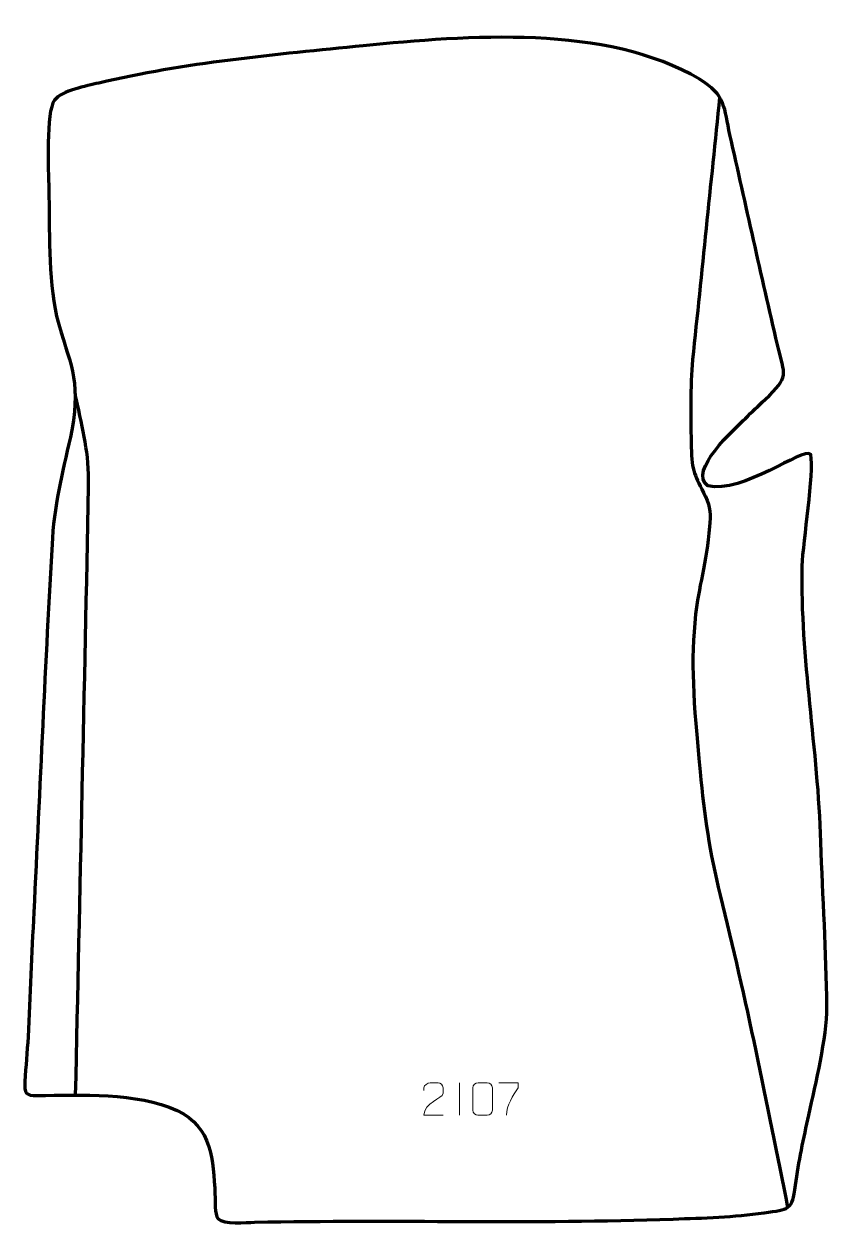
# Model space of a CAD drawing. Header units: millimetres. Extents: x -570 to 50, y 112 to 1040.
import ezdxf

# ---------------------------------------------------------------- set-up
doc = ezdxf.new("R2010")
doc.units = ezdxf.units.MM
doc.header["$MEASUREMENT"] = 0
doc.layers.add('layer 2', color=7, linetype='Continuous')
doc.layers.add('layer 3', color=7, linetype='Continuous')

msp = doc.modelspace()

# ---------------------------------------------------------------- linework, layer by layer
at = {"layer": 'layer 2', "color": 140, "lineweight": 158}
for points, knots in [([(-32.5461, 983.4687), (-39.4948, 915.8112), (-46.4433, 848.1536), (-53.3921, 780.4961), (-53.3921, 780.4961), (-55.4137, 760.8137), (-54.8313, 732.8705), (-54.4372, 712.9713), (-54.4372, 712.9713), (-54.0205, 693.8036), (-51.6445, 691.3183), (-43.5623, 674.8618), (-43.5623, 674.8618), (-39.4538, 666.4963), (-39.5287, 660.6753), (-40.293, 651.4824), (-40.293, 651.4824), (-42.5764, 624.0206), (-49.1422, 602.8334), (-51.1322, 583.8838), (-51.1322, 583.8838), (-55.0129, 546.9295), (-52.9052, 517.7663), (-47.6045, 462.1405), (-47.6045, 462.1405), (-44.3393, 427.8757), (-40.4488, 400.1828), (-32.0792, 366.6511), (-32.0792, 366.6511), (-12.2681, 286.6851), (4.0763, 206.0501), (20.069, 125.2548)], [0, 0, 0, 0, 0.11111111, 0.11111111, 0.11111111, 0.11111111, 0.22222222, 0.22222222, 0.22222222, 0.22222222, 0.33333333, 0.33333333, 0.33333333, 0.33333333, 0.44444444, 0.44444444, 0.44444444, 0.44444444, 0.55555556, 0.55555556, 0.55555556, 0.55555556, 0.66666667, 0.66666667, 0.66666667, 0.66666667, 0.77777778, 0.77777778, 0.77777778, 0.77777778, 1, 1, 1, 1]), ([(-530.3256, 212.1802), (-526.9939, 368.9905), (-523.3615, 525.7942), (-520.3335, 682.6108), (-520.3335, 682.6108), (-519.8273, 708.886), (-524.6929, 725.5311), (-529.8666, 750.6031), (-529.8666, 750.6031), (-530.1616, 752.0454), (-530.457, 753.4876), (-530.7524, 754.9298)], [0, 0, 0, 0, 0.25, 0.25, 0.25, 0.25, 0.5, 0.5, 0.5, 0.5, 1, 1, 1, 1])]:
    msp.add_open_spline(points, degree=3, knots=knots, dxfattribs=at)
at = {"layer": 'layer 2', "color": 250, "lineweight": 9}
for points, knots in [([(-246.3283, 196.6227), (-251.2427, 196.623), (-256.1571, 196.623), (-261.0712, 196.6227), (-261.0712, 196.6227), (-261.0712, 206.555), (-246.4202, 209.1962), (-246.3283, 213.5065), (-246.3283, 213.5065), (-246.3286, 214.9306), (-246.3286, 216.3543), (-246.3283, 217.7776), (-246.3283, 217.7776), (-246.3452, 219.8547), (-248.468, 221.5795), (-250.139, 221.5968), (-250.139, 221.5968), (-252.2122, 221.5964), (-254.2851, 221.5964), (-256.3575, 221.5968), (-256.3575, 221.5968), (-258.1796, 221.6133), (-261.0043, 219.8212), (-261.0712, 217.7276), (-261.0712, 217.7276), (-261.0712, 217.7276), (-261.0712, 215.6728), (-261.0712, 215.6728)], [0, 0, 0, 0, 0.125, 0.125, 0.125, 0.125, 0.25, 0.25, 0.25, 0.25, 0.375, 0.375, 0.375, 0.375, 0.5, 0.5, 0.5, 0.5, 0.625, 0.625, 0.625, 0.625, 0.75, 0.75, 0.75, 0.75, 1, 1, 1, 1]), ([(-219.2804, 221.6091), (-216.9143, 221.6091), (-214.5478, 221.6091), (-212.1813, 221.6091), (-212.1813, 221.6091), (-210.2008, 221.6447), (-208.1748, 220.1504), (-208.1477, 217.7083), (-208.1477, 217.7083), (-208.1481, 211.9509), (-208.1481, 206.1931), (-208.1477, 200.4349), (-208.1477, 200.4349), (-208.2898, 198.1073), (-209.9962, 196.625), (-212.1813, 196.6142), (-212.1813, 196.6142), (-214.5537, 196.6146), (-216.9261, 196.6146), (-219.2981, 196.6142), (-219.2981, 196.6142), (-221.2566, 196.5086), (-223.263, 198.3965), (-223.2516, 200.4175), (-223.2516, 200.4175), (-223.2512, 206.1981), (-223.2512, 211.9784), (-223.2516, 217.7582), (-223.2516, 217.7582), (-223.2473, 219.9002), (-221.4702, 221.6227), (-219.2804, 221.6091)], [0, 0, 0, 0, 0.11111111, 0.11111111, 0.11111111, 0.11111111, 0.22222222, 0.22222222, 0.22222222, 0.22222222, 0.33333333, 0.33333333, 0.33333333, 0.33333333, 0.44444444, 0.44444444, 0.44444444, 0.44444444, 0.55555556, 0.55555556, 0.55555556, 0.55555556, 0.66666667, 0.66666667, 0.66666667, 0.66666667, 0.77777778, 0.77777778, 0.77777778, 0.77777778, 1, 1, 1, 1]), ([(-203.1078, 221.5891), (-203.1078, 221.5891), (-188.2917, 221.5891), (-188.2917, 221.5891), (-188.2917, 221.5891), (-188.292, 220.3395), (-188.292, 219.0899), (-188.2917, 217.8401), (-188.2917, 217.8401), (-192.2861, 211.843), (-197.2013, 204.0094), (-197.2013, 196.6306)], [0, 0, 0, 0, 0.25, 0.25, 0.25, 0.25, 0.5, 0.5, 0.5, 0.5, 1, 1, 1, 1])]:
    msp.add_open_spline(points, degree=3, knots=knots, dxfattribs=at)
msp.add_open_spline([(-233.6997, 221.5969), (-233.6997, 221.5969), (-233.6997, 196.6228), (-233.6997, 196.6228)], degree=3, dxfattribs=at)
at = {"layer": 'layer 3', "color": 242, "lineweight": 158}
msp.add_open_spline([(-24.5991, 954.2697), (-12.1856, 900.3156), (-0.4924, 846.0497), (12.2038, 792.1965), (12.2038, 792.1965), (18.0103, 767.567), (21.7371, 768.3304), (2.6475, 749.7588), (2.6475, 749.7588), (-2.389, 744.859), (-7.5819, 740.1276), (-12.5985, 735.2089), (-12.5985, 735.2089), (-20.4737, 727.5828), (-57.5001, 694.2159), (-41.6055, 683.1079), (-41.6055, 683.1079), (-14.8226, 676.4879), (31.8604, 713.3228), (37.9152, 707.3495), (37.9152, 707.3495), (40.6733, 693.0384), (32.1969, 640.431), (31.2447, 621.1922), (31.2447, 621.1922), (29.981, 549.96), (43.6828, 479.1005), (45.7408, 407.5547), (45.7408, 407.5547), (47.0671, 365.2707), (50.0927, 322.8376), (50.3324, 280.559), (50.3324, 280.559), (50.4727, 255.8237), (41.6998, 221.5406), (36.4092, 196.7268), (36.4092, 196.7268), (32.514, 178.4573), (28.4523, 161.0216), (26.1058, 142.4167), (26.1058, 142.4167), (23.6702, 122.594), (21.1065, 123.9934), (1.9561, 121.1806), (1.9561, 121.1806), (-21.1981, 117.7798), (-45.125, 117.1482), (-68.5029, 116.3204), (-68.5029, 116.3204), (-176.4945, 112.4991), (-284.1402, 116.0769), (-391.9567, 113.853), (-391.9567, 113.853), (-398.6704, 113.7146), (-415.9238, 111.74), (-420.2446, 116.5992), (-420.2446, 116.5992), (-423.0752, 119.7827), (-422.4165, 131.0098), (-422.623, 135.627), (-422.623, 135.627), (-423.8046, 162.0352), (-424.9689, 187.2974), (-451.769, 200.2388), (-451.769, 200.2388), (-483.9346, 214.6106), (-525.7274, 212.1837), (-560.2551, 211.778), (-560.2551, 211.778), (-568.7714, 211.6779), (-570.2273, 213.3879), (-569.5926, 222.7396), (-569.5926, 222.7396), (-568.8129, 234.227), (-567.7874, 245.5025), (-567.1335, 257.0833), (-567.1335, 257.0833), (-565.3215, 289.1745), (-564.2922, 321.308), (-562.6971, 353.4114), (-562.6971, 353.4114), (-557.8851, 449.7696), (-553.8102, 546.2895), (-548.3341, 642.597), (-548.3341, 642.597), (-546.1861, 673.0482), (-539.5869, 696.8829), (-533.1694, 726.1915), (-533.1694, 726.1915), (-526.2016, 767.101), (-535.199, 777.1685), (-545.1412, 814.3277), (-545.1412, 814.3277), (-551.6738, 844.2645), (-550.2803, 881.7608), (-551.0745, 912.8029), (-551.0745, 912.8029), (-551.4242, 925.9871), (-553.4361, 972.0155), (-546.6876, 981.1403), (-546.6876, 981.1403), (-541.0534, 988.7584), (-521.8888, 992.1251), (-512.5027, 994.3921), (-512.5027, 994.3921), (-446.7262, 1010.0903), (-375.4096, 1016.4955), (-308.0403, 1023.1969), (-308.0403, 1023.1969), (-227.7799, 1031.0916), (-119.8686, 1040.0543), (-47.9527, 997.3556), (-47.9527, 997.3556), (-27.7517, 985.3616), (-29.0106, 975.1365), (-24.5991, 954.2697)], degree=3, knots=[0, 0, 0, 0, 0.03333333, 0.03333333, 0.03333333, 0.03333333, 0.06666667, 0.06666667, 0.06666667, 0.06666667, 0.1, 0.1, 0.1, 0.1, 0.13333333, 0.13333333, 0.13333333, 0.13333333, 0.16666667, 0.16666667, 0.16666667, 0.16666667, 0.2, 0.2, 0.2, 0.2, 0.23333333, 0.23333333, 0.23333333, 0.23333333, 0.26666667, 0.26666667, 0.26666667, 0.26666667, 0.3, 0.3, 0.3, 0.3, 0.33333333, 0.33333333, 0.33333333, 0.33333333, 0.36666667, 0.36666667, 0.36666667, 0.36666667, 0.4, 0.4, 0.4, 0.4, 0.43333333, 0.43333333, 0.43333333, 0.43333333, 0.46666667, 0.46666667, 0.46666667, 0.46666667, 0.5, 0.5, 0.5, 0.5, 0.53333333, 0.53333333, 0.53333333, 0.53333333, 0.56666667, 0.56666667, 0.56666667, 0.56666667, 0.6, 0.6, 0.6, 0.6, 0.63333333, 0.63333333, 0.63333333, 0.63333333, 0.66666667, 0.66666667, 0.66666667, 0.66666667, 0.7, 0.7, 0.7, 0.7, 0.73333333, 0.73333333, 0.73333333, 0.73333333, 0.76666667, 0.76666667, 0.76666667, 0.76666667, 0.8, 0.8, 0.8, 0.8, 0.83333333, 0.83333333, 0.83333333, 0.83333333, 0.86666667, 0.86666667, 0.86666667, 0.86666667, 0.9, 0.9, 0.9, 0.9, 0.93333333, 0.93333333, 0.93333333, 0.93333333, 1, 1, 1, 1], dxfattribs=at)

doc.saveas('drawing.dxf')
